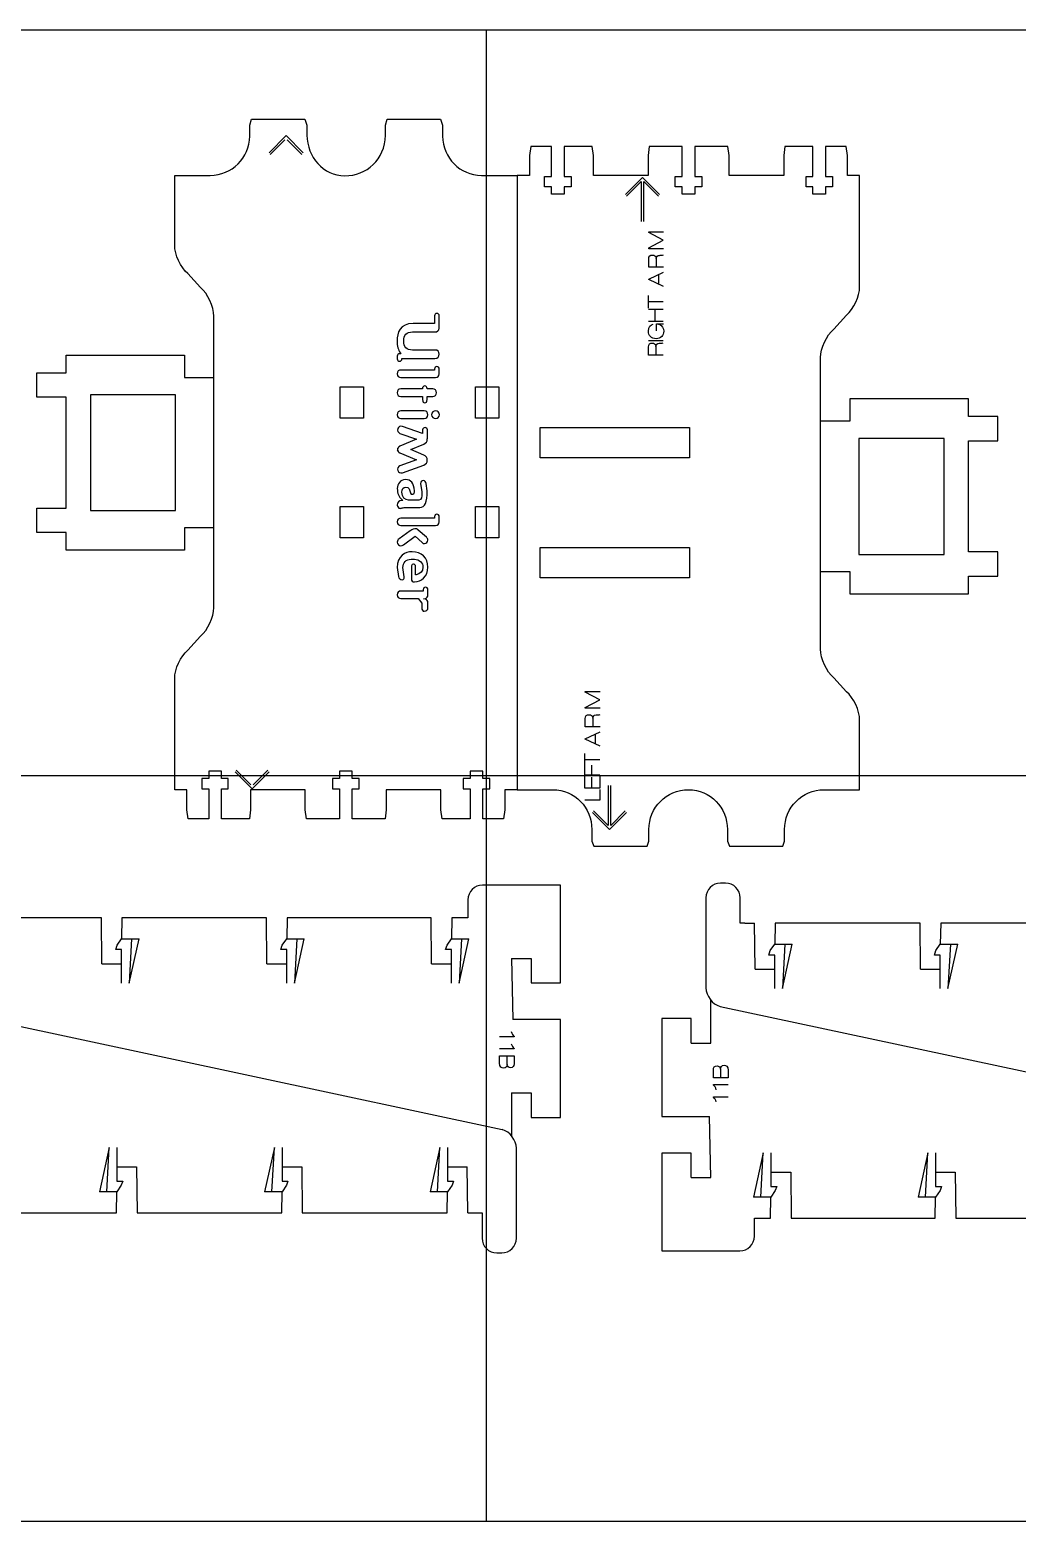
# Model space of a CAD drawing. Extents: x 0 to 610, y 0 to 305.
# Drawn here: x 211.6 to 413.4, y 0 to 304.8 of the extents above; entities that cross this region are included whole.
import ezdxf

# ---------------------------------------------------------------- set-up
doc = ezdxf.new("R2010")
doc.units = 0
doc.layers.add('CUTS', color=1, linetype='Continuous', true_color=0xff0000)
doc.layers.add('TEXT', color=5, linetype='Continuous', true_color=0x0000ff)
doc.layers.add('laser bed referance', color=3, linetype='Continuous', lineweight=25, true_color=0x00ff00)
doc.layers.add('Referance lines', color=2, linetype='Continuous', lineweight=25, true_color=0xffff00)

msp = doc.modelspace()

# ---------------------------------------------------------------- linework, layer by layer
at = {"layer": 'CUTS', "color": 1, "lineweight": 25, "true_color": 0xff0000}
for p, q in [((320, 130), (304.1, 130)), ((320, 110), (320, 130)), ((356.75, 122.2), (356.75, 127.41)), ((226.17, 123.3), (196.54, 123.3)), ((226.27, 113.91), (226.17, 123.3)), ((230.37, 123.3), (230.3, 119.01)), ((259.94, 123.3), (230.37, 123.3)), ((260.03, 113.91), (259.94, 123.3)), ((264.13, 123.3), (264.07, 119.01)), ((293.58, 123.3), (264.13, 123.3)), ((293.68, 113.91), (293.58, 123.3)), ((357.69, 122.2), (356.75, 122.2)), ((357.69, 122.2), (359.69, 122.2)), ((359.79, 112.81), (359.69, 122.2)), ((363.89, 122.2), (363.82, 117.91)), ((393.53, 122.2), (363.89, 122.2)), ((393.63, 112.81), (393.53, 122.2)), ((397.73, 122.2), (397.66, 117.91)), ((427.29, 122.2), (397.73, 122.2)), ((226.27, 113.91), (230.27, 113.91)), ((260.03, 113.91), (264.03, 113.91)), ((293.68, 113.91), (297.68, 113.91)), ((310, 115), (314, 115)), ((310, 115), (310.3, 102.51)), ((314, 115), (314, 110)), ((359.79, 112.81), (363.79, 112.81)), ((393.63, 112.81), (397.63, 112.81)), ((314, 110), (320, 110)), ((185.3, 106.31), (308.11, 80.02)), ((350.76, 97.72), (350.76, 106.47)), ((352.66, 105.21), (475.47, 78.93)), ((320, 102.51), (310.3, 102.51)), ((320, 82.51), (320, 102.51)), ((346.76, 102.72), (340.76, 102.72)), ((340.76, 102.72), (340.76, 82.72)), ((346.76, 97.72), (346.76, 102.72)), ((346.76, 97.72), (350.76, 97.72)), ((310, 87.51), (314, 87.51)), ((310, 87.51), (310, 78.77)), ((314, 87.51), (314, 82.51)), ((314, 82.51), (320, 82.51)), ((340.76, 82.72), (350.46, 82.72)), ((350.76, 70.24), (350.46, 82.72)), ((346.76, 75.24), (340.76, 75.24)), ((340.76, 75.24), (340.76, 55.24)), ((346.76, 70.24), (346.76, 75.24)), ((229.37, 72.42), (233.37, 72.42)), ((233.37, 72.42), (233.47, 63.04)), ((263.13, 72.42), (267.13, 72.42)), ((267.13, 72.42), (267.23, 63.04)), ((296.96, 72.42), (300.96, 72.42)), ((301.06, 63.04), (300.96, 72.42)), ((346.76, 70.24), (350.76, 70.24)), ((363.08, 71.33), (367.08, 71.33)), ((367.08, 71.33), (367.18, 61.94)), ((396.72, 71.33), (400.72, 71.33)), ((400.72, 71.33), (400.82, 61.94)), ((229.27, 63.04), (229.34, 67.33)), ((263.03, 63.04), (263.1, 67.33)), ((296.86, 63.04), (296.94, 67.33)), ((396.62, 61.94), (396.69, 66.23)), ((199.82, 63.04), (229.27, 63.04)), ((233.47, 63.04), (263.03, 63.04)), ((267.23, 63.04), (296.86, 63.04)), ((301.06, 63.04), (303.06, 63.04)), ((303.06, 63.04), (304, 63.04)), ((304, 63.04), (304, 57.84)), ((367.18, 61.94), (396.62, 61.94)), ((400.82, 61.94), (430.38, 61.94)), ((340.76, 55.24), (356.66, 55.24))]:
    msp.add_line(p, q, dxfattribs=at)
for points in [[(256.51, 283.05), (256.51, 283.25), (256.51, 283.41), (256.51, 285.34), (256.84, 286.57), (267.76, 286.57), (268.19, 285.34), (268.19, 283.41), (268.19, 283.25), (268.19, 283.25)], [(284.24, 283.25), (284.24, 283.25), (284.24, 283.41), (284.24, 285.34), (284.56, 286.57), (295.49, 286.57), (295.91, 285.34), (295.91, 283.41), (295.91, 283.25), (295.92, 283.05)], [(381.17, 275.06), (378.69, 275.06), (378.69, 279.13), (378.44, 280.96), (374.21, 280.96), (374.21, 274.83), (375.61, 274.83), (375.61, 272.73), (374.21, 272.73), (374.21, 271.2), (371.61, 271.2), (371.61, 272.73), (370.21, 272.73), (370.21, 274.83), (371.61, 274.83), (371.61, 280.96), (365.89, 280.96), (365.64, 279.13), (365.64, 275.06), (354.47, 275.06), (354.47, 279.13), (354.22, 280.96), (347.49, 280.96), (347.49, 274.83), (348.89, 274.83), (348.89, 272.73), (347.49, 272.73), (347.49, 271.2), (344.89, 271.2), (344.89, 272.73), (343.49, 272.73), (343.49, 274.83), (344.89, 274.83), (344.89, 280.96), (338.17, 280.96), (337.92, 279.13), (337.92, 275.06), (326.74, 275.06), (326.74, 279.13), (326.49, 280.96), (320.76, 280.96), (320.76, 274.83), (322.17, 274.83), (322.17, 272.73), (320.76, 272.73), (320.76, 271.2), (318.16, 271.2), (318.16, 272.73), (316.76, 272.73), (316.76, 274.83), (318.16, 274.83), (318.16, 280.96), (313.94, 280.96), (313.69, 279.13), (313.69, 275.06), (311.16, 275.06), (311.16, 149.49), (318.44, 149.49)], [(241.16, 260.79), (241.16, 275.06), (248.44, 275.06)], [(303.89, 275.06), (311.16, 275.06)], [(381.17, 252.29), (381.17, 275.06), (381.17, 275.06)], [(246.46, 252.12), (243.87, 254.98)], [(249.16, 186.71), (249.16, 246.3)], [(375.87, 243.62), (378.46, 246.48)], [(249.19, 203.04), (243.19, 203.04), (243.19, 198.44), (218.99, 198.44), (218.99, 202.04), (212.99, 202.04), (212.99, 207.03), (218.99, 207.03), (218.99, 229.73), (212.99, 229.73), (212.99, 234.72), (218.99, 234.72), (218.99, 238.32), (243.19, 238.32), (243.19, 233.72), (249.19, 233.72)], [(373.17, 178.21), (373.17, 237.8)], [(274.97, 225.46), (274.97, 231.86), (279.76, 231.86), (279.76, 225.46), (274.97, 225.46), (274.97, 225.46)], [(302.66, 225.46), (302.66, 231.86), (307.45, 231.86), (307.45, 225.46), (302.66, 225.46), (302.66, 225.46)], [(241.36, 230.23), (223.96, 230.23), (223.96, 206.53), (241.36, 206.53), (241.36, 230.23), (241.36, 230.23), (241.36, 230.23)], [(373.19, 194.11), (379.19, 194.11), (379.19, 189.51), (403.39, 189.51), (403.39, 193.11), (409.39, 193.11), (409.39, 198.1), (403.39, 198.1), (403.39, 220.8), (409.39, 220.8), (409.39, 225.79), (403.39, 225.79), (403.39, 229.39), (379.19, 229.39), (379.19, 224.79), (373.19, 224.79)], [(346.36, 223.51), (346.36, 217.31), (315.88, 217.31), (315.88, 223.51), (346.36, 223.51), (346.36, 223.51)], [(381.02, 221.3), (381.02, 197.6), (398.42, 197.6), (398.42, 221.3), (381.02, 221.3), (381.02, 221.3), (381.02, 221.3)], [(274.97, 200.95), (274.97, 207.35), (279.76, 207.35), (279.76, 200.95), (274.97, 200.95), (274.97, 200.95)], [(307.45, 207.35), (307.45, 200.95), (302.66, 200.95), (302.66, 207.35), (307.45, 207.35), (307.45, 207.35)], [(346.36, 199), (346.36, 192.8), (315.88, 192.8), (315.88, 199), (346.36, 199), (346.36, 199)], [(243.87, 178.03), (246.46, 180.89)], [(311.16, 149.45), (308.64, 149.45), (308.64, 145.38), (308.39, 143.55), (304.16, 143.55), (304.16, 149.68), (305.56, 149.68), (305.56, 151.78), (304.16, 151.78), (304.16, 153.31), (301.56, 153.31), (301.56, 151.78), (300.16, 151.78), (300.16, 149.68), (301.56, 149.68), (301.56, 143.55), (295.84, 143.55), (295.59, 145.38), (295.59, 149.45), (284.41, 149.45), (284.41, 145.38), (284.16, 143.55), (277.44, 143.55), (277.44, 149.68), (278.84, 149.68), (278.84, 151.78), (277.44, 151.78), (277.44, 153.31), (274.84, 153.31), (274.84, 151.78), (273.44, 151.78), (273.44, 149.68), (274.84, 149.68), (274.84, 143.55), (268.11, 143.55), (267.86, 145.38), (267.86, 149.45), (256.69, 149.45), (256.69, 145.38), (256.44, 143.55), (250.71, 143.55), (250.71, 149.68), (252.11, 149.68), (252.11, 151.78), (250.71, 151.78), (250.71, 153.31), (248.11, 153.31), (248.11, 151.78), (246.71, 151.78), (246.71, 149.68), (248.11, 149.68), (248.11, 143.55), (243.89, 143.55), (243.64, 145.38), (243.64, 149.45), (241.16, 149.45), (241.16, 172.22)], [(378.46, 169.53), (375.87, 172.39)], [(373.89, 149.49), (381.17, 149.49), (381.17, 163.72)], [(326.42, 141.34), (326.42, 141.26), (326.42, 138.97), (326.84, 137.94), (337.77, 137.94), (338.09, 138.97), (338.09, 141.26), (338.09, 141.34)], [(354.14, 141.34), (354.14, 141.26), (354.14, 138.97), (354.57, 137.94), (365.49, 137.94), (365.82, 138.97), (365.82, 141.26), (365.82, 141.34)], [(353.75, 130.41), (352.75, 130.41)], [(301.1, 127), (301.1, 123.3), (297.78, 123.3), (297.75, 119.01)], [(349.75, 127.41), (349.75, 126.7)], [(230.31, 109.97), (230.31, 116.81), (229.1, 116.81), (229.39, 117.69), (230.3, 119.01), (232.36, 119.01), (231.86, 109.97), (233.87, 119.01)], [(232.36, 119.01), (233.87, 119.01)], [(264.07, 109.97), (264.07, 116.81), (262.87, 116.81), (263.15, 117.69), (264.07, 119.01), (266.12, 119.01), (265.62, 109.97), (267.64, 119.01)], [(266.12, 119.01), (267.64, 119.01)], [(297.75, 109.97), (297.75, 116.81), (296.55, 116.81), (296.83, 117.69), (297.75, 119.01), (299.8, 119.01), (299.3, 109.97), (301.32, 119.01)], [(299.8, 119.01), (301.32, 119.01)], [(349.75, 119.2), (349.75, 118.5)], [(363.82, 108.87), (363.82, 115.71), (362.62, 115.71), (362.9, 116.6), (363.82, 117.91), (365.88, 117.91), (365.38, 108.87), (367.39, 117.91)], [(365.88, 117.91), (367.39, 117.91)], [(397.66, 108.87), (397.66, 115.71), (396.46, 115.71), (396.74, 116.6), (397.66, 117.91), (399.72, 117.91), (399.22, 108.87), (401.23, 117.91)], [(399.72, 117.91), (401.23, 117.91)], [(349.75, 112.5), (349.75, 109.01)], [(229.33, 76.36), (229.33, 69.52), (230.54, 69.52), (230.25, 68.64), (229.34, 67.33), (227.28, 67.33), (227.78, 76.36), (225.77, 67.33)], [(263.1, 76.36), (263.1, 69.52), (264.3, 69.52), (264.01, 68.64), (263.1, 67.33), (261.04, 67.33), (261.54, 76.36), (259.53, 67.33)], [(296.94, 76.36), (296.94, 69.52), (298.14, 69.52), (297.86, 68.64), (296.94, 67.33), (294.88, 67.33), (295.38, 76.36), (293.37, 67.33)], [(311, 72.74), (311, 76.23)], [(363.01, 75.27), (363.01, 68.43), (364.21, 68.43), (363.93, 67.55), (363.01, 66.23), (360.95, 66.23), (361.45, 75.27), (359.44, 66.23)], [(396.69, 75.27), (396.69, 68.43), (397.89, 68.43), (397.61, 67.55), (396.69, 66.23), (394.63, 66.23), (395.13, 75.27), (393.12, 66.23)], [(227.28, 67.33), (225.77, 67.33)], [(261.04, 67.33), (259.53, 67.33)], [(294.88, 67.33), (293.37, 67.33)], [(311, 66.04), (311, 66.74)], [(360.95, 66.23), (359.44, 66.23)], [(359.66, 58.24), (359.66, 61.94), (362.98, 61.94), (363.01, 66.23)], [(394.63, 66.23), (393.12, 66.23)], [(311, 57.84), (311, 58.54)], [(307, 54.84), (308, 54.84)]]:
    msp.add_lwpolyline(points, dxfattribs=at)
for points in [[(248.44, 275.06), (252.89, 275.06), (256.43, 278.63), (256.51, 283.05)], [(268.19, 283.25), (268.28, 278.83), (271.47, 274.97), (275.92, 274.97)], [(275.92, 274.97), (280.38, 274.97), (284.14, 278.29), (284.24, 283.25)], [(295.92, 283.05), (296, 278.63), (299.44, 275.06), (303.89, 275.06)], [(243.87, 254.98), (242.38, 256.23), (241.16, 258.85), (241.16, 260.79)], [(249.16, 246.3), (249.16, 248.25), (247.95, 250.87), (246.46, 252.12)], [(378.46, 246.48), (379.95, 247.73), (381.17, 250.35), (381.17, 252.29)], [(373.17, 237.8), (373.17, 239.75), (374.38, 242.37), (375.87, 243.62)], [(246.46, 180.89), (247.95, 182.15), (249.16, 184.76), (249.16, 186.71)], [(241.16, 172.22), (241.16, 174.16), (242.38, 176.78), (243.87, 178.03)], [(375.87, 172.39), (374.38, 173.64), (373.17, 176.26), (373.17, 178.21)], [(381.17, 163.72), (381.17, 165.66), (379.95, 168.28), (378.46, 169.53)], [(318.44, 149.49), (322.94, 149.49), (326.42, 145.84), (326.42, 141.34)], [(338.09, 141.34), (338.09, 145.84), (341.66, 149.49), (346.17, 149.49)], [(346.17, 149.49), (350.67, 149.49), (354.14, 145.84), (354.14, 141.34)], [(365.82, 141.34), (365.82, 145.84), (369.39, 149.49), (373.89, 149.49)], [(304.1, 130), (302.45, 130), (301.1, 128.65), (301.1, 127)], [(352.75, 130.41), (351.1, 130.41), (349.75, 129.06), (349.75, 127.41)], [(356.75, 127.41), (356.75, 129.06), (355.4, 130.41), (353.75, 130.41)], [(349.75, 126.7), (349.75, 125.05), (349.75, 120.85), (349.75, 119.2)], [(349.75, 118.5), (349.75, 116.85), (349.75, 114.15), (349.75, 112.5)], [(349.75, 109.01), (349.75, 107.36), (351.06, 105.65), (352.65, 105.22)], [(311, 76.23), (311, 77.88), (309.7, 79.58), (308.11, 80.02)], [(311, 66.74), (311, 68.39), (311, 71.09), (311, 72.74)], [(311, 58.54), (311, 60.19), (311, 64.39), (311, 66.04)], [(356.66, 55.24), (358.31, 55.24), (359.66, 56.59), (359.66, 58.24)], [(304, 57.84), (304, 56.18), (305.35, 54.84), (307, 54.84)], [(308, 54.84), (309.65, 54.84), (311, 56.18), (311, 57.84)]]:
    msp.add_open_spline(points, degree=3, dxfattribs=at)
at = {"layer": 'laser bed referance'}
for p, q in [((0, 304.8), (609.6, 304.8)), ((0, 0), (609.6, 0))]:
    msp.add_line(p, q, dxfattribs=at)
at = {"layer": 'Referance lines'}
for p, q in [((304.8, 304.8), (304.8, 0)), ((0, 152.4), (609.6, 152.4))]:
    msp.add_line(p, q, dxfattribs=at)
at = {"layer": 'TEXT', "color": 5, "lineweight": 25, "true_color": 0x0000ff}
for points in [[(260.45, 279.69), (263.93, 283.17), (267.41, 279.69)], [(260.69, 279.32), (263.68, 282.31)], [(260.69, 279.32), (263.68, 282.31)], [(264.18, 282.31), (267.18, 279.31)], [(333.3, 271.15), (336.78, 274.63), (340.25, 271.15)], [(333.54, 270.78), (336.53, 273.77), (336.53, 265.6)], [(337.03, 265.6), (337.03, 273.77), (340.03, 270.77)], [(341.07, 260.07), (338.05, 260.07), (338.05, 260.21), (340.98, 261.79), (340.98, 261.8), (338.05, 263.38), (338.05, 263.52), (341.07, 263.52)], [(341.07, 256.27), (338.05, 256.27), (338.05, 257.93)], [(339.59, 258.05), (339.6, 258.04), (339.6, 256.27)], [(339.59, 258.05), (339.6, 258.04)], [(339.6, 258.04), (339.61, 256.27)], [(341.07, 252.36), (338.05, 253.75), (338.05, 253.86), (341.07, 255.25)], [(340.07, 254.79), (340.07, 252.81)], [(340.07, 254.79), (340.07, 252.81)], [(338, 247.93), (338, 250.51)], [(338, 247.93), (338, 250.51)], [(338, 247.73), (340.98, 247.73)], [(338, 247.73), (340.98, 247.73)], [(340.98, 249.18), (338.02, 249.18)], [(340.98, 249.18), (338.02, 249.18)], [(339.39, 245.17), (339.39, 247.73)], [(339.39, 245.17), (339.39, 247.73)], [(294.27, 246.36), (294.27, 244.78), (289.89, 244.78)], [(295.24, 243.94), (295.24, 246.36), (295.24, 246.36)], [(295.24, 243.94), (295.24, 246.36), (295.24, 246.36), (295.24, 246.36)], [(340.98, 245.17), (338, 245.17)], [(340.98, 245.17), (338, 245.17)], [(339.65, 243.31), (339.65, 244.71), (341.05, 244.71)], [(289.74, 243.05), (294.36, 243.05)], [(289.74, 243.05), (294.36, 243.05)], [(338, 241.29), (340.98, 241.29)], [(338, 241.29), (340.98, 241.29)], [(286.65, 238.11), (286.65, 237.53)], [(286.65, 238.11), (286.65, 237.53)], [(287.29, 238.75), (287.4, 238.59), (287.13, 238.59)], [(294.36, 239.36), (289.74, 239.36)], [(294.36, 239.36), (289.74, 239.36)], [(340.98, 238.32), (338, 238.32), (338, 239.97)], [(339.52, 240.08), (339.53, 240.07)], [(339.53, 240.07), (339.54, 238.32)], [(294.27, 235.49), (294.27, 235.27), (287.42, 235.27)], [(287.62, 237.53), (287.62, 237.63), (289.76, 237.63)], [(289.89, 237.63), (294.36, 237.63)], [(289.89, 237.63), (294.36, 237.63)], [(295.24, 234.58), (295.24, 235.49), (295.24, 235.49)], [(295.24, 234.58), (295.24, 235.49), (295.24, 235.49), (295.24, 235.49)], [(287.42, 233.75), (294.47, 233.75)], [(287.43, 233.75), (294.47, 233.75)], [(291.8, 231.52), (291.8, 231.43), (291.7, 231.4), (287.39, 231.4)], [(287.39, 229.88), (291.83, 229.88), (291.83, 229.27)], [(293.9, 231.4), (292.76, 231.4), (292.76, 231.5)], [(292.76, 229.27), (292.76, 229.88), (293.9, 229.88)], [(292.15, 226.9), (287.42, 226.9)], [(292.15, 226.9), (287.43, 226.9)], [(287.42, 225.38), (292.15, 225.38)], [(287.43, 225.38), (292.15, 225.38)], [(291.85, 223.04), (291.85, 222.27), (287.71, 223.75)], [(291.85, 223.04), (291.85, 222.27), (287.71, 223.75)], [(292.81, 221.34), (292.81, 223.04)], [(292.81, 221.34), (292.81, 223.04)], [(286.97, 219.56), (286.94, 219.53)], [(290.57, 221.13), (287.19, 219.7)], [(287.2, 222.33), (290.57, 221.13), (290.57, 221.13)], [(287.2, 222.33), (290.57, 221.13), (290.57, 221.13), (290.57, 221.13)], [(292.11, 217.88), (289.42, 219.01), (292.11, 220.15)], [(292.12, 217.88), (289.42, 219.01), (292.11, 220.15)], [(292.8, 221.15), (292.8, 221.17), (292.8, 221.22)], [(292.8, 221.15), (292.8, 221.17), (292.8, 221.22)], [(286.75, 219.18), (286.65, 219.16), (286.74, 219.14)], [(286.75, 219.18), (286.65, 219.16), (286.75, 219.14)], [(286.74, 218.88), (286.66, 218.82), (286.75, 218.84)], [(286.75, 218.88), (286.66, 218.82), (286.75, 218.84)], [(286.94, 218.49), (286.97, 218.46)], [(286.95, 218.49), (286.98, 218.46)], [(287.19, 218.32), (290.57, 216.9), (287.2, 215.7)], [(287.19, 218.32), (290.57, 216.9), (287.2, 215.7)], [(287.71, 214.28), (292.09, 215.85)], [(287.71, 214.28), (292.09, 215.85)], [(291.44, 212.09), (291.7, 210.38), (291.7, 209.87)], [(292.8, 210.59), (292.55, 212.07)], [(287.8, 208.6), (287.57, 208.59)], [(287.63, 208.76), (287.8, 208.6), (287.8, 208.6), (287.8, 208.6)], [(287.63, 208.76), (287.8, 208.6), (287.8, 208.6)], [(291.04, 208.7), (288.94, 208.7)], [(291.04, 208.7), (288.94, 208.7)], [(294.27, 205.31), (294.27, 205), (287.42, 205)], [(288.38, 207.18), (291.25, 207.18)], [(288.38, 207.18), (291.25, 207.18)], [(295.23, 204.24), (295.23, 204.3)], [(295.24, 204.39), (295.24, 205.31), (295.24, 205.31)], [(295.24, 204.39), (295.24, 205.31), (295.24, 205.31), (295.24, 205.31)], [(289.32, 202.39), (287.02, 200.76)], [(287.42, 203.48), (294.47, 203.48)], [(287.43, 203.48), (294.47, 203.48)], [(287.9, 199.51), (290.35, 201.34), (291.77, 199.99)], [(292.62, 201.09), (290.96, 202.57)], [(289.56, 195.28), (289.55, 195.25)], [(289.55, 195.18), (289.55, 192.88)], [(289.55, 195.18), (289.55, 192.88)], [(290.51, 193.42), (290.4, 193.4), (290.4, 195.18)], [(286.66, 194.93), (286.92, 193.05)], [(288.1, 193.02), (287.81, 194.92)], [(289.56, 192.78), (289.56, 192.64)], [(291.96, 190.4), (291.96, 190.09), (287.43, 190.09)], [(292.91, 189.33), (292.91, 189.38)], [(292.92, 189.48), (292.92, 190.4), (292.92, 190.4)], [(292.93, 189.48), (292.93, 190.4), (292.92, 190.4), (292.92, 190.4)], [(292.92, 189.33), (292.92, 189.38)], [(287.43, 188.57), (290.93, 188.57), (291.66, 187.59), (291.66, 186.72)], [(292.4, 188.41), (292.05, 188.51), (292.4, 188.6)], [(292.4, 188.41), (292.05, 188.51), (292.4, 188.6)], [(292.94, 186.72), (292.94, 187.7)], [(292.94, 186.72), (292.94, 187.69)], [(328.11, 166.13), (325.09, 166.13), (325.09, 166.27), (328.03, 167.85), (328.03, 167.86), (325.09, 169.44), (325.09, 169.58), (328.11, 169.58)], [(328.11, 162.33), (325.09, 162.33), (325.09, 163.99)], [(326.63, 164.11), (326.64, 164.1), (326.65, 162.33)], [(326.63, 164.11), (326.64, 164.1)], [(326.64, 164.1), (326.65, 162.33)], [(328.11, 158.42), (325.09, 159.81), (325.09, 159.92), (328.11, 161.31)], [(327.11, 160.85), (327.11, 158.87)], [(327.11, 160.85), (327.11, 158.87)], [(324.98, 154.28), (324.98, 156.91)], [(324.98, 154.28), (324.98, 156.91)], [(328.03, 155.61), (324.98, 155.61)], [(328.03, 155.61), (324.98, 155.61)], [(260.46, 153.13), (256.98, 149.66), (253.5, 153.13)], [(260.46, 153.13), (256.98, 149.65), (253.5, 153.13)], [(256.73, 150.51), (253.73, 153.51)], [(256.73, 150.51), (253.73, 153.51)], [(260.22, 153.5), (257.23, 150.51)], [(328.03, 152.48), (324.98, 152.48), (324.98, 154.62)], [(326.4, 152.48), (326.4, 154.49)], [(326.4, 152.48), (326.4, 154.49)], [(328.03, 152.21), (328.03, 149.81), (324.98, 149.81), (324.98, 152.19)], [(328.03, 149.52), (328.03, 147.38), (324.98, 147.38)], [(326.4, 149.81), (326.4, 152.09)], [(326.4, 149.81), (326.4, 152.09)], [(329.78, 150.37), (329.78, 142.2), (326.78, 145.2)], [(333.27, 145.19), (330.28, 142.2), (330.28, 150.37)], [(333.5, 144.82), (330.03, 141.34), (326.55, 144.82)], [(310.53, 99.13), (310.53, 99.02), (307.55, 99.02)], [(307.53, 93.6), (307.53, 95.13), (310.55, 95.13), (310.55, 95.13)], [(310.53, 96.63), (310.53, 96.52), (307.55, 96.52)], [(309.11, 93.35), (309.12, 95.13)], [(310.55, 95.13), (310.55, 93.49)], [(309.12, 93.35), (309.11, 93.35)], [(351.27, 90.63), (351.27, 92.27)], [(354.29, 92.16), (354.29, 90.63), (351.27, 90.63), (351.27, 90.63)], [(352.71, 92.41), (352.7, 90.63)], [(352.7, 92.41), (352.71, 92.41)], [(351.29, 89.13), (351.29, 89.24), (354.27, 89.24)], [(351.29, 86.63), (351.29, 86.74), (354.27, 86.74)]]:
    msp.add_lwpolyline(points, dxfattribs=at)
for points in [[(338.05, 257.93), (338.05, 258.54), (338.33, 258.77), (338.87, 258.77)], [(338.87, 258.77), (339.16, 258.77), (339.56, 258.57), (339.59, 258.05)], [(339.6, 258.04), (339.6, 258.51), (339.82, 258.71), (340.23, 258.71)], [(340.23, 258.71), (340.34, 258.71), (340.95, 258.72), (341.07, 258.78)], [(289.89, 244.78), (287.19, 244.78), (286.62, 242.84), (286.62, 241.21)], [(294.76, 246.84), (294.49, 246.84), (294.27, 246.63), (294.27, 246.36)], [(295.24, 246.36), (295.24, 246.63), (295.02, 246.84), (294.76, 246.84)], [(295.22, 243.8), (295.23, 243.86), (295.24, 243.9), (295.24, 243.94)], [(338, 243.2), (338, 244.13), (338.41, 244.56), (338.99, 244.67)], [(339.65, 244.71), (340, 244.67), (340.15, 244.61), (340.15, 244.61)], [(340.15, 244.61), (340.84, 244.4), (341.12, 243.82), (341.12, 243.2)], [(286.62, 241.21), (286.62, 240.18), (286.84, 239.35), (287.29, 238.75)], [(287.97, 241.21), (287.97, 242.41), (288.58, 243.05), (289.74, 243.05)], [(289.74, 239.36), (288.58, 239.36), (287.97, 240), (287.97, 241.21)], [(294.36, 243.05), (294.84, 243.05), (295.17, 243.34), (295.22, 243.8)], [(339.56, 241.65), (338.57, 241.65), (338, 242.35), (338, 243.2)], [(341.12, 243.2), (341.12, 242.35), (340.54, 241.65), (339.56, 241.65)], [(340.16, 240.73), (340.27, 240.73), (340.86, 240.74), (340.98, 240.8)], [(287.13, 238.59), (286.87, 238.59), (286.65, 238.38), (286.65, 238.11)], [(295.23, 238.5), (295.23, 239.02), (294.89, 239.36), (294.36, 239.36)], [(294.36, 237.63), (294.89, 237.63), (295.23, 237.97), (295.23, 238.5)], [(338, 239.97), (338, 240.56), (338.28, 240.79), (338.81, 240.79)], [(338.81, 240.79), (339.1, 240.79), (339.49, 240.6), (339.52, 240.08)], [(339.53, 240.07), (339.54, 240.53), (339.75, 240.73), (340.16, 240.73)], [(286.65, 237.53), (286.65, 237.27), (286.87, 237.05), (287.13, 237.05)], [(287.43, 235.27), (286.93, 235.27), (286.67, 235), (286.67, 234.51)], [(287.13, 237.05), (287.4, 237.05), (287.62, 237.27), (287.62, 237.53)], [(289.76, 237.63), (289.8, 237.63), (289.84, 237.63), (289.89, 237.63)], [(294.76, 235.98), (294.49, 235.98), (294.27, 235.76), (294.27, 235.49)], [(295.24, 235.49), (295.24, 235.76), (295.02, 235.98), (294.76, 235.98)], [(286.67, 234.51), (286.67, 234.02), (286.94, 233.75), (287.43, 233.75)], [(292.28, 232.01), (292.01, 232.01), (291.8, 231.79), (291.8, 231.52)], [(292.76, 231.5), (292.76, 231.79), (292.54, 232.01), (292.28, 232.01)], [(294.47, 233.75), (294.94, 233.75), (295.2, 234), (295.22, 234.46)], [(295.22, 234.46), (295.23, 234.51), (295.24, 234.54), (295.24, 234.58)], [(287.39, 231.4), (286.9, 231.4), (286.63, 231.13), (286.63, 230.64)], [(286.63, 230.64), (286.63, 230.15), (286.9, 229.88), (287.39, 229.88)], [(291.83, 229.27), (291.83, 228.67), (292.05, 228.59), (292.3, 228.59)], [(292.3, 228.59), (292.54, 228.59), (292.76, 228.67), (292.76, 229.27)], [(294.66, 230.64), (294.66, 231.13), (294.39, 231.4), (293.9, 231.4)], [(293.9, 229.88), (294.39, 229.88), (294.66, 230.15), (294.66, 230.64)], [(287.43, 226.9), (286.91, 226.9), (286.67, 226.66), (286.67, 226.14)], [(286.67, 226.14), (286.67, 225.63), (286.91, 225.38), (287.43, 225.38)], [(292.91, 226.14), (292.91, 226.66), (292.67, 226.9), (292.15, 226.9)], [(292.15, 225.38), (292.67, 225.38), (292.91, 225.63), (292.91, 226.14)], [(294.48, 226.94), (294.04, 226.94), (293.68, 226.58), (293.68, 226.14)], [(293.68, 226.14), (293.68, 225.7), (294.04, 225.35), (294.48, 225.35)], [(295.27, 226.14), (295.27, 226.58), (294.92, 226.94), (294.48, 226.94)], [(294.48, 225.35), (294.92, 225.35), (295.27, 225.7), (295.27, 226.14)], [(286.75, 223.29), (286.61, 222.91), (286.82, 222.47), (287.2, 222.33)], [(286.75, 223.29), (286.61, 222.91), (286.83, 222.47), (287.2, 222.33)], [(287.71, 223.75), (287.32, 223.88), (286.89, 223.68), (286.75, 223.29)], [(287.71, 223.75), (287.32, 223.88), (286.89, 223.68), (286.75, 223.29)], [(292.33, 223.52), (292.06, 223.52), (291.85, 223.3), (291.85, 223.04)], [(292.33, 223.52), (292.06, 223.52), (291.85, 223.3), (291.85, 223.04)], [(292.81, 223.04), (292.81, 223.3), (292.59, 223.52), (292.33, 223.52)], [(292.81, 223.04), (292.81, 223.3), (292.6, 223.52), (292.33, 223.52)], [(286.94, 219.53), (286.92, 219.51), (286.9, 219.48), (286.88, 219.46)], [(287.08, 219.64), (287.02, 219.61), (287, 219.58), (286.97, 219.56)], [(287.19, 219.7), (287.15, 219.69), (287.11, 219.67), (287.08, 219.64)], [(292.11, 220.15), (292.52, 220.3), (292.79, 220.71), (292.8, 221.15)], [(292.11, 220.15), (292.52, 220.3), (292.79, 220.71), (292.8, 221.15)], [(292.8, 221.22), (292.81, 221.27), (292.81, 221.3), (292.81, 221.34)], [(292.8, 221.22), (292.81, 221.27), (292.81, 221.3), (292.81, 221.34)], [(286.74, 219.14), (286.73, 219.05), (286.73, 218.96), (286.74, 218.88)], [(286.75, 219.14), (286.73, 219.05), (286.73, 218.96), (286.75, 218.88)], [(286.8, 219.31), (286.77, 219.25), (286.76, 219.22), (286.75, 219.18)], [(286.8, 219.31), (286.77, 219.25), (286.76, 219.22), (286.75, 219.18)], [(286.75, 218.84), (286.76, 218.81), (286.77, 218.78), (286.78, 218.75)], [(286.75, 218.84), (286.76, 218.81), (286.77, 218.78), (286.78, 218.75)], [(286.78, 218.75), (286.81, 218.67), (286.83, 218.63), (286.86, 218.6)], [(286.78, 218.75), (286.81, 218.67), (286.84, 218.63), (286.86, 218.6)], [(286.88, 219.46), (286.84, 219.39), (286.81, 219.35), (286.8, 219.31)], [(286.86, 218.6), (286.9, 218.54), (286.92, 218.52), (286.94, 218.49)], [(286.86, 218.6), (286.9, 218.54), (286.92, 218.52), (286.95, 218.49)], [(286.97, 218.46), (287, 218.44), (287.02, 218.42), (287.05, 218.4)], [(286.98, 218.46), (287, 218.44), (287.03, 218.42), (287.05, 218.4)], [(287.05, 218.4), (287.11, 218.36), (287.15, 218.34), (287.19, 218.32)], [(287.05, 218.4), (287.12, 218.36), (287.15, 218.34), (287.19, 218.32)], [(292.09, 215.85), (292.51, 216), (292.8, 216.41), (292.8, 216.87)], [(292.09, 215.85), (292.51, 216), (292.8, 216.41), (292.8, 216.87)], [(292.8, 216.87), (292.8, 217.32), (292.52, 217.72), (292.11, 217.88)], [(292.8, 216.87), (292.8, 217.32), (292.52, 217.72), (292.12, 217.88)], [(287.2, 215.7), (286.82, 215.56), (286.61, 215.12), (286.75, 214.74)], [(287.2, 215.7), (286.83, 215.56), (286.61, 215.12), (286.75, 214.74)], [(286.75, 214.74), (286.89, 214.35), (287.32, 214.14), (287.71, 214.28)], [(286.75, 214.74), (286.89, 214.35), (287.32, 214.14), (287.71, 214.28)], [(288.32, 212.88), (287.28, 212.88), (286.66, 211.94), (286.66, 211.04)], [(286.66, 211.04), (286.66, 210.08), (286.97, 209.36), (287.63, 208.76)], [(287.6, 210.31), (287.6, 210.92), (287.94, 211.36), (288.4, 211.36)], [(290.19, 210.57), (290, 212.21), (289.46, 212.88), (288.32, 212.88)], [(288.4, 211.36), (289.07, 211.36), (289.25, 210.76), (289.34, 210.17)], [(289.83, 209.89), (290.15, 209.98), (290.2, 210.3), (290.2, 210.48)], [(290.2, 210.48), (290.2, 210.53), (290.19, 210.56), (290.19, 210.57)], [(291.25, 207.18), (292.33, 207.18), (292.8, 208.2), (292.8, 210.59)], [(291.96, 212.67), (291.73, 212.67), (291.38, 212.51), (291.44, 212.09)], [(292.55, 212.07), (292.5, 212.34), (292.35, 212.67), (291.96, 212.67)], [(287.57, 208.59), (286.97, 208.57), (286.67, 208.26), (286.67, 207.68)], [(286.67, 207.68), (286.67, 207.35), (286.88, 207), (287.23, 207)], [(288.94, 208.7), (288.29, 208.7), (287.6, 209.26), (287.6, 210.31)], [(289.34, 210.17), (289.34, 210.17), (289.38, 210), (289.51, 209.92)], [(289.51, 209.92), (289.59, 209.87), (289.7, 209.86), (289.83, 209.89)], [(291.7, 209.87), (291.7, 209.49), (291.7, 208.7), (291.04, 208.7)], [(287.43, 205), (286.93, 205), (286.67, 204.73), (286.67, 204.24)], [(286.67, 204.24), (286.67, 203.75), (286.94, 203.48), (287.43, 203.48)], [(287.23, 207), (287.32, 207), (287.39, 207.02), (287.5, 207.06)], [(287.5, 207.06), (287.68, 207.11), (287.92, 207.18), (288.38, 207.18)], [(294.76, 205.79), (294.49, 205.79), (294.27, 205.58), (294.27, 205.31)], [(294.47, 203.48), (294.96, 203.48), (295.23, 203.75), (295.23, 204.24)], [(295.24, 205.31), (295.24, 205.58), (295.02, 205.79), (294.76, 205.79)], [(295.23, 204.3), (295.23, 204.33), (295.24, 204.36), (295.24, 204.39)], [(290.28, 202.82), (289.8, 202.82), (289.33, 202.39), (289.32, 202.39)], [(290.96, 202.57), (290.95, 202.59), (290.72, 202.82), (290.28, 202.82)], [(287.02, 200.76), (286.78, 200.6), (286.66, 200.37), (286.66, 200.07)], [(286.66, 200.07), (286.66, 199.68), (287, 199.35), (287.4, 199.35)], [(289.68, 198.13), (288.29, 198.13), (286.67, 197.29), (286.66, 194.93)], [(287.4, 199.35), (287.58, 199.35), (287.75, 199.41), (287.9, 199.51)], [(292.91, 194.98), (292.91, 196.92), (291.67, 198.13), (289.68, 198.13)], [(291.77, 199.99), (291.91, 199.86), (291.99, 199.79), (292.24, 199.79)], [(292.24, 199.79), (292.62, 199.79), (292.91, 200.17), (292.91, 200.5)], [(292.91, 200.5), (292.91, 200.75), (292.75, 200.96), (292.62, 201.09)], [(287.81, 194.92), (287.81, 195.93), (288.48, 196.6), (289.47, 196.6)], [(289.47, 196.6), (289.51, 196.61), (290.72, 196.75), (291.43, 196.12)], [(289.55, 195.25), (289.55, 195.22), (289.55, 195.2), (289.55, 195.18)], [(289.97, 195.6), (289.78, 195.6), (289.61, 195.47), (289.56, 195.28)], [(290.4, 195.18), (290.4, 195.41), (290.21, 195.6), (289.97, 195.6)], [(291.43, 196.12), (291.75, 195.84), (291.91, 195.44), (291.91, 194.95)], [(286.92, 193.05), (286.99, 192.7), (287.24, 192.36), (287.65, 192.4)], [(287.65, 192.4), (287.9, 192.43), (288.17, 192.61), (288.1, 193.02)], [(289.55, 192.88), (289.55, 192.84), (289.55, 192.81), (289.56, 192.78)], [(289.56, 192.64), (289.56, 192.1), (289.68, 191.98), (290.21, 191.98)], [(290.21, 191.98), (291.52, 191.98), (292.91, 193.03), (292.91, 194.98)], [(291.91, 194.95), (291.91, 194.16), (291.33, 193.53), (290.51, 193.42)], [(286.66, 189.33), (286.66, 188.84), (286.93, 188.57), (287.42, 188.57)], [(287.43, 190.09), (286.94, 190.09), (286.67, 189.82), (286.67, 189.33)], [(286.67, 189.33), (286.67, 188.84), (286.94, 188.57), (287.43, 188.57)], [(292.44, 190.88), (292.18, 190.88), (291.96, 190.66), (291.96, 190.4)], [(292.4, 188.6), (292.73, 188.68), (292.91, 188.94), (292.91, 189.33)], [(292.4, 188.6), (292.73, 188.68), (292.92, 188.94), (292.92, 189.33)], [(292.92, 190.4), (292.92, 190.66), (292.71, 190.88), (292.44, 190.88)], [(292.91, 189.38), (292.92, 189.41), (292.92, 189.44), (292.92, 189.48)], [(292.92, 189.38), (292.92, 189.41), (292.93, 189.44), (292.93, 189.48)], [(291.66, 186.72), (291.66, 186.22), (291.84, 185.97), (292.19, 185.97)], [(291.66, 186.72), (291.66, 186.22), (291.84, 185.97), (292.19, 185.97)], [(292.19, 185.97), (292.61, 185.97), (292.94, 186.3), (292.94, 186.72)], [(292.94, 187.7), (292.94, 188.03), (292.72, 188.32), (292.4, 188.41)], [(325.09, 163.99), (325.09, 164.6), (325.38, 164.83), (325.92, 164.83)], [(325.92, 164.83), (326.2, 164.83), (326.61, 164.63), (326.63, 164.11)], [(326.64, 164.1), (326.65, 164.57), (326.86, 164.77), (327.28, 164.77)], [(327.28, 164.77), (327.39, 164.77), (327.99, 164.78), (328.11, 164.84)], [(309.97, 100.07), (310.08, 99.61), (310.32, 99.3), (310.53, 99.13)], [(309.97, 97.57), (310.08, 97.11), (310.32, 96.8), (310.53, 96.63)], [(308.35, 92.58), (308, 92.58), (307.53, 92.81), (307.53, 93.6)], [(309.11, 93.35), (309.09, 92.95), (308.88, 92.58), (308.35, 92.58)], [(309.8, 92.68), (309.45, 92.68), (309.11, 92.99), (309.12, 93.35)], [(310.55, 93.49), (310.55, 93.01), (310.29, 92.68), (309.8, 92.68)], [(351.27, 92.27), (351.27, 92.75), (351.53, 93.08), (352.02, 93.08)], [(352.02, 93.08), (352.37, 93.08), (352.71, 92.77), (352.7, 92.41)], [(352.71, 92.41), (352.73, 92.8), (352.94, 93.17), (353.47, 93.17)], [(353.47, 93.17), (353.82, 93.17), (354.29, 92.95), (354.29, 92.16)], [(351.85, 88.19), (351.74, 88.65), (351.5, 88.95), (351.29, 89.13)], [(351.85, 85.69), (351.74, 86.15), (351.5, 86.45), (351.29, 86.63)]]:
    msp.add_open_spline(points, degree=3, dxfattribs=at)

doc.saveas('drawing.dxf')
